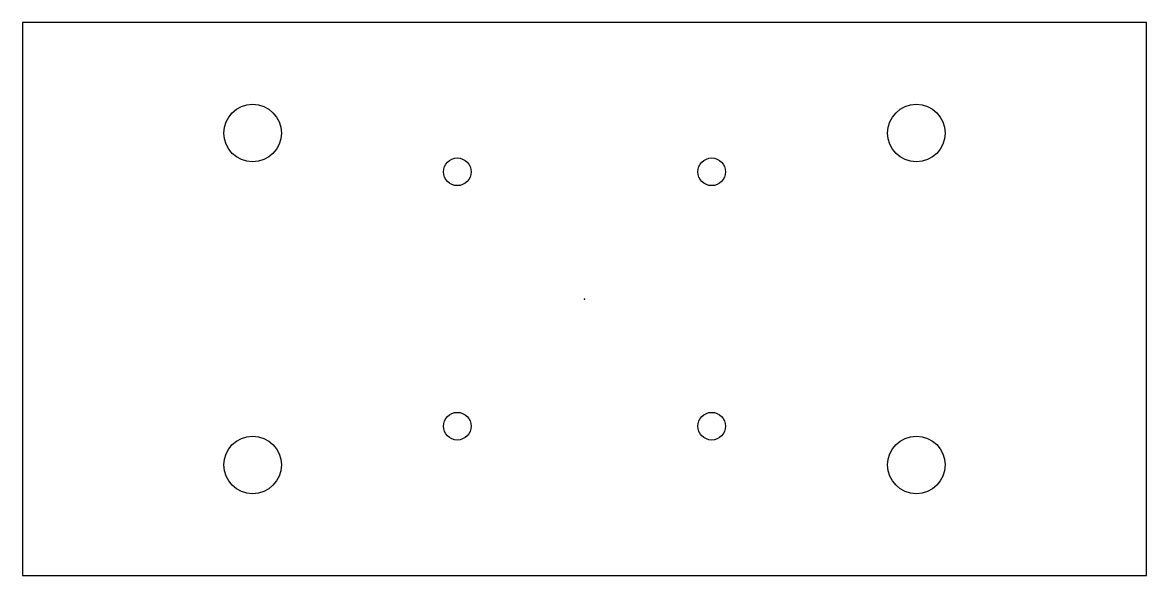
# Model space of a CAD drawing. Header units: millimetres. Extents: x -81 to 21, y -40 to 10.
import ezdxf

# ---------------------------------------------------------------- set-up
doc = ezdxf.new("R2010")
doc.units = ezdxf.units.MM
doc.layers.get('0').update_dxf_attribs({"linetype": 'CONTINUOUS'})

msp = doc.modelspace()

# ---------------------------------------------------------------- linework, layer by layer
msp.add_lwpolyline([(-80.8, -40), (20.8, -40), (20.8, 10), (-80.8, 10)], close=True)
for centre, radius in [((-60, 0), 2.6), ((0, 0), 2.6), ((-41.5, -3.5), 1.25), ((-18.5, -3.5), 1.25), ((-41.5, -26.5), 1.25), ((-18.5, -26.5), 1.25), ((-60, -30), 2.6), ((0, -30), 2.6)]:
    msp.add_circle(centre, radius)
msp.add_point((-30, -15))

doc.saveas('drawing.dxf')
